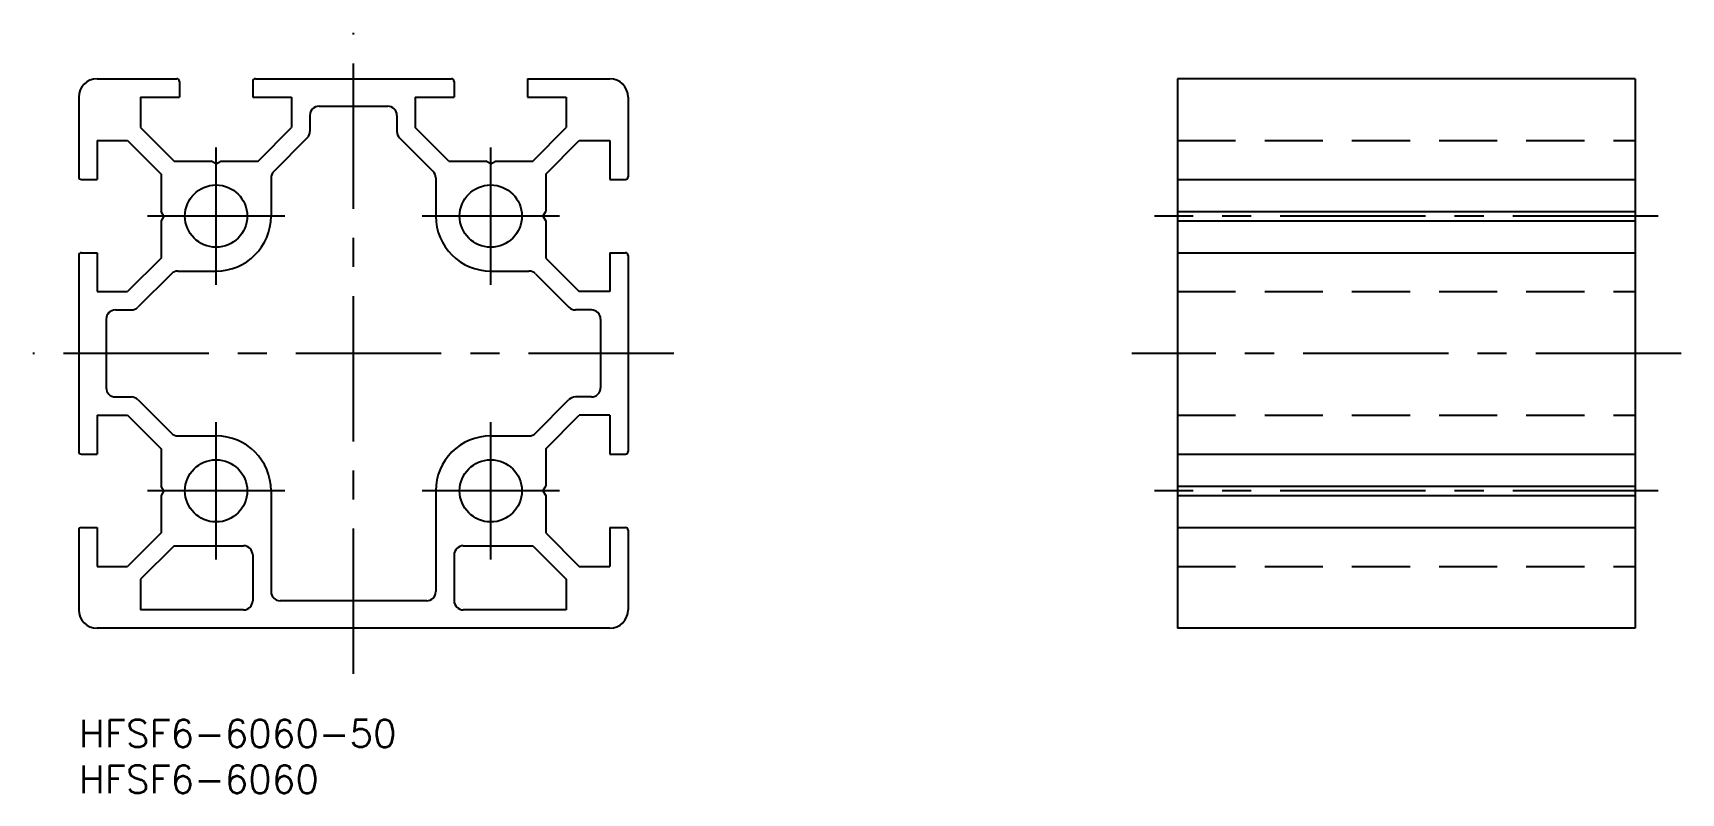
# Model space of a CAD drawing. Extents: x -5 to 175, y -8 to 75.
import ezdxf

# ---------------------------------------------------------------- set-up
doc = ezdxf.new("R2010")
doc.units = 0
doc.header["$LTSCALE"] = 0.5
doc.linetypes.add('CENTER', pattern=[50.8, 31.75, -6.35, 6.35, -6.35])
doc.linetypes.add('DASHED', pattern=[19.05, 12.7, -6.35])
for name, color, linetype in [('MSM_CENTER', 1, 'CENTER'), ('MSM_CONTINUOUS', 7, 'CONTINUOUS'), ('MSM_DASHED', 4, 'DASHED'), ('MSM_PART_NUMBER', 7, 'CONTINUOUS')]:
    doc.layers.add(name, color=color, linetype=linetype)
doc.styles.get("Standard").update_dxf_attribs({"font": 'txt.shx', "height": 3, "bigfont": 'bigfont.shx'})

# ---------------------------------------------------------------- blocks, each defined once
blk = doc.blocks.new('*U2')
at = {"layer": 'MSM_PART_NUMBER'}
blk.add_text('HFSF6-6060-50', height=3, dxfattribs=at).set_placement((0, -3))
blk = doc.blocks.new('*U3')
at = {"layer": 'MSM_PART_NUMBER'}
blk.add_text('HFSF6-6060', height=3, dxfattribs=at).set_placement((0, -8))

msp = doc.modelspace()

# ---------------------------------------------------------------- linework, layer by layer
at = {"layer": 'MSM_CENTER'}
for p, q in [((30, 5), (30, 75)), ((15, 47.5), (15, 62.5)), ((45, 47.5), (45, 62.5)), ((22.5, 55), (7.5, 55)), ((52.5, 55), (37.5, 55)), ((172.5, 55), (117.5, 55)), ((65, 40), (-5, 40)), ((175, 40), (115, 40)), ((15, 17.5), (15, 32.5)), ((45, 17.5), (45, 32.5)), ((22.5, 25), (7.5, 25)), ((52.5, 25), (37.5, 25)), ((172.5, 25), (117.5, 25))]:
    msp.add_line(p, q, dxfattribs=at)
at = {"layer": 'MSM_CONTINUOUS'}
for p, q in [((2, 70), (10.7, 70)), ((11, 69.7), (11, 68)), ((19, 69.7), (19, 68)), ((19.3, 70), (40.7, 70)), ((41, 69.7), (41, 68)), ((49, 70), (58, 70)), ((49, 70), (49, 68)), ((120, 70), (120, 10)), ((170, 70), (120, 70)), ((170, 70), (170, 10)), ((0, 68), (0, 59.3)), ((6.75, 68), (11, 68)), ((6.75, 68), (6.75, 64.66)), ((19, 68), (23.25, 68)), ((23.25, 68), (23.25, 64.66)), ((26.25, 67), (33.75, 67)), ((36.75, 68), (41, 68)), ((36.75, 68), (36.75, 64.66)), ((49, 68), (53.25, 68)), ((53.25, 68), (53.25, 64.66)), ((60, 68), (60, 59.3)), ((25.25, 66), (25.25, 64.25)), ((34.75, 66), (34.75, 64.25)), ((2, 63.25), (2, 59)), ((2, 63.25), (5.34, 63.25)), ((5.34, 63.25), (9, 59.59)), ((6.75, 64.66), (10.41, 61)), ((19.59, 61), (23.25, 64.66)), ((21.29, 59.88), (24.96, 63.54)), ((38.71, 59.88), (35.04, 63.54)), ((40.41, 61), (36.75, 64.66)), ((49.59, 61), (53.25, 64.66)), ((51, 59.59), (54.66, 63.25)), ((54.66, 63.25), (58, 63.25)), ((58, 63.25), (58, 59)), ((9, 59.59), (9, 55.52)), ((10.41, 61), (14.48, 61)), ((15, 60.7), (14.48, 61)), ((15, 60.7), (15.52, 61)), ((15.52, 61), (19.59, 61)), ((40.41, 61), (44.48, 61)), ((45, 60.7), (44.48, 61)), ((45, 60.7), (45.52, 61)), ((45.52, 61), (49.59, 61)), ((51, 59.59), (51, 55.52)), ((0.3, 59), (2, 59)), ((21, 59.17), (21, 55)), ((39, 59.17), (39, 55)), ((58, 59), (59.7, 59)), ((120, 59), (170, 59)), ((9.3, 55), (9, 55.52)), ((9.3, 55), (9, 54.48)), ((9, 54.48), (9, 50.41)), ((50.7, 55), (51, 55.52)), ((50.7, 55), (51, 54.48)), ((51, 54.48), (51, 50.41)), ((120, 55.52), (170, 55.52)), ((120, 54.48), (170, 54.48)), ((0, 50.7), (0, 29.3)), ((0.3, 51), (2, 51)), ((2, 51), (2, 46.75)), ((9, 50.41), (5.34, 46.75)), ((51, 50.41), (54.66, 46.75)), ((58, 51), (58, 46.75)), ((58, 51), (59.7, 51)), ((60, 50.7), (60, 29.3)), ((120, 51), (170, 51)), ((10.12, 48.71), (6.46, 45.04)), ((10.83, 49), (15, 49)), ((45, 49), (49.17, 49)), ((49.88, 48.71), (53.54, 45.04)), ((2, 46.75), (5.34, 46.75)), ((58, 46.75), (54.66, 46.75)), ((3, 43.75), (3, 36.25)), ((4, 44.75), (5.75, 44.75)), ((56, 44.75), (54.25, 44.75)), ((57, 43.75), (57, 36.25)), ((4, 35.25), (5.75, 35.25)), ((6.46, 34.96), (10.12, 31.29)), ((49.88, 31.29), (53.54, 34.96)), ((56, 35.25), (54.25, 35.25)), ((2, 33.25), (2, 29)), ((2, 33.25), (5.34, 33.25)), ((5.34, 33.25), (9, 29.59)), ((51, 29.59), (54.66, 33.25)), ((58, 33.25), (54.66, 33.25)), ((58, 33.25), (58, 29)), ((10.83, 31), (15, 31)), ((45, 31), (49.17, 31)), ((0.3, 29), (2, 29)), ((9, 29.59), (9, 25.52)), ((51, 29.59), (51, 25.52)), ((58, 29), (59.7, 29)), ((120, 29), (170, 29)), ((9.3, 25), (9, 25.52)), ((50.7, 25), (51, 25.52)), ((120, 25.52), (170, 25.52)), ((9.3, 25), (9, 24.48)), ((9, 24.48), (9, 20.41)), ((21, 25), (21, 14)), ((39, 25), (39, 14)), ((50.7, 25), (51, 24.48)), ((51, 24.48), (51, 20.41)), ((120, 24.48), (170, 24.48)), ((0, 20.7), (0, 12)), ((0.3, 21), (2, 21)), ((2, 21), (2, 16.75)), ((9, 20.41), (5.34, 16.75)), ((51, 20.41), (54.66, 16.75)), ((58, 21), (58, 16.75)), ((58, 21), (59.7, 21)), ((60, 20.7), (60, 12)), ((120, 21), (170, 21)), ((10.41, 19), (6.75, 15.34)), ((10.41, 19), (18, 19)), ((19, 18), (19, 13)), ((41, 18), (41, 13)), ((42, 19), (49.59, 19)), ((49.59, 19), (53.25, 15.34)), ((2, 16.75), (5.34, 16.75)), ((54.66, 16.75), (58, 16.75)), ((6.75, 15.34), (6.75, 12)), ((53.25, 15.34), (53.25, 12)), ((38, 13), (22, 13)), ((18, 12), (6.75, 12)), ((53.25, 12), (42, 12)), ((58, 10), (2, 10)), ((170, 10), (120, 10))]:
    msp.add_line(p, q, dxfattribs=at)
for centre in [(15, 55), (45, 55), (15, 25), (45, 25)]:
    msp.add_circle(centre, 3.4, dxfattribs=at)
for centre, radius, start, end in [((2, 68), 2, 90, 180), ((10.7, 69.7), 0.3, 0, 90), ((19.3, 69.7), 0.3, 90, 180), ((40.7, 69.7), 0.3, 0, 90), ((58, 68), 2, 0, 90), ((26.25, 66), 1, 90, 180), ((33.75, 66), 1, 0, 90), ((24.25, 64.25), 1, 315, 0), ((35.75, 64.25), 1, 180, 225), ((22, 59.17), 1, 135, 180), ((38, 59.17), 1, 0, 45), ((0.3, 59.3), 0.3, 180, 270), ((59.7, 59.3), 0.3, 270, 0), ((15, 55), 6, 270, 0), ((45, 55), 6, 180, 270), ((0.3, 50.7), 0.3, 90, 180), ((59.7, 50.7), 0.3, 0, 90), ((10.83, 48), 1, 90, 135), ((49.17, 48), 1, 45, 90), ((5.75, 45.75), 1, 270, 315), ((54.25, 45.75), 1, 225, 270), ((4, 43.75), 1, 90, 180), ((56, 43.75), 1, 0, 90), ((4, 36.25), 1, 180, 270), ((56, 36.25), 1, 270, 0), ((5.75, 34.25), 1, 45, 90), ((54.25, 34.25), 1, 90, 135), ((10.83, 32), 1, 225, 270), ((15, 25), 6, 0, 90), ((45, 25), 6, 90, 180), ((49.17, 32), 1, 270, 315), ((0.3, 29.3), 0.3, 180, 270), ((59.7, 29.3), 0.3, 270, 0), ((0.3, 20.7), 0.3, 90, 180), ((59.7, 20.7), 0.3, 0, 90), ((18, 18), 1, 0, 90), ((42, 18), 1, 90, 180), ((18, 13), 1, 270, 0), ((22, 14), 1, 180, 270), ((38, 14), 1, 270, 0), ((42, 13), 1, 180, 270), ((2, 12), 2, 180, 270), ((58, 12), 2, 270, 0)]:
    msp.add_arc(centre, radius, start, end, dxfattribs=at)
at = {"layer": 'MSM_DASHED'}
for p, q in [((120, 63.25), (170, 63.25)), ((120, 63.25), (170, 63.25)), ((120, 46.75), (170, 46.75)), ((120, 33.25), (170, 33.25)), ((120, 16.75), (170, 16.75))]:
    msp.add_line(p, q, dxfattribs=at)

# ---------------------------------------------------------------- block references
at = {"layer": 'MSM_CONTINUOUS'}
for name in ['*U2', '*U3']:
    msp.add_blockref(name, (0, 0), dxfattribs=at)

doc.saveas('drawing.dxf')
